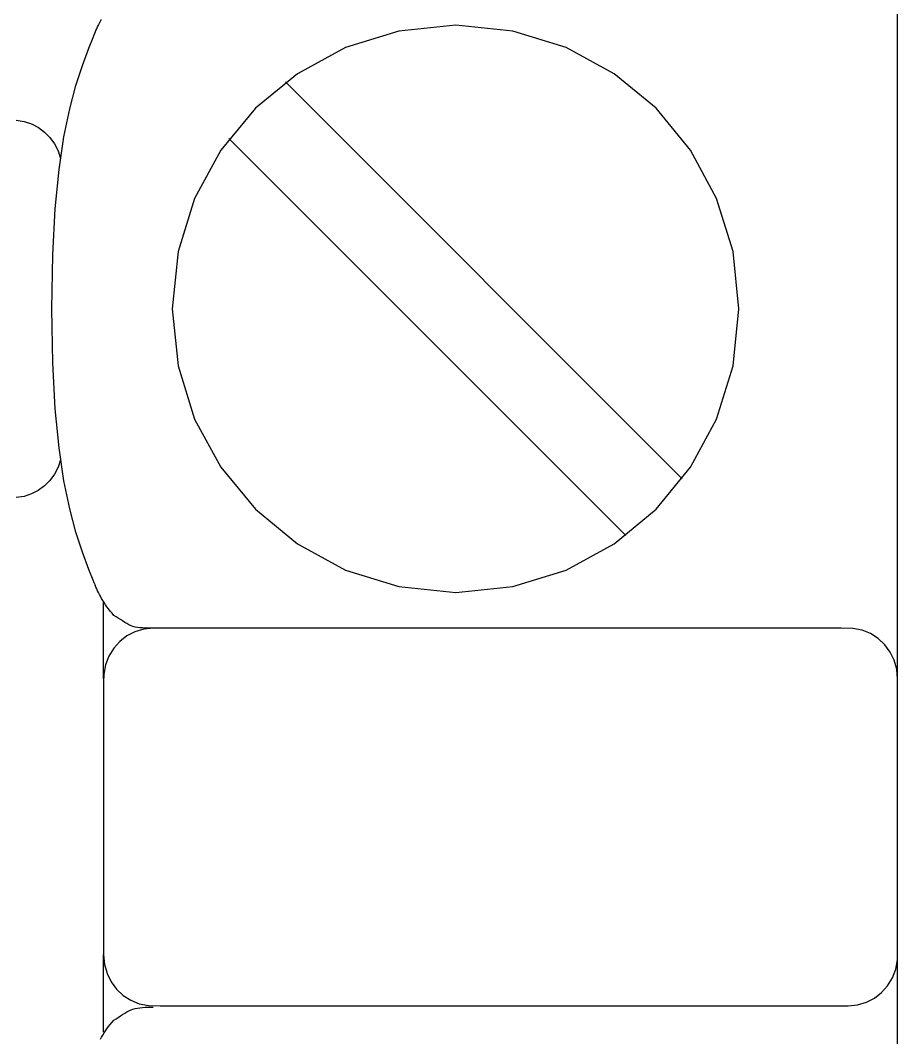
# Model space of a CAD drawing. Extents: x 1 to 47.7, y 0.2 to 35.
# Drawn here: x 35.404 to 35.922, y 14.605 to 15.205 of the extents above; entities that cross this region are included whole.
import ezdxf

# ---------------------------------------------------------------- set-up
doc = ezdxf.new("R2010")
doc.units = 0
doc.header["$MEASUREMENT"] = 0
for name, color, linetype in [('5_1___24__TARGET_LEDS___12', 7, 'CONTINUOUS'), ('6_2___8__INDEPENDENT_INPUT', 7, 'CONTINUOUS'), ('6_3___8__OPTOISO_INDEPENDE', 7, 'CONTINUOUS'), ('6_4___24__OPTOISO_INDEPEND', 7, 'CONTINUOUS'), ('6_5___8__INDEPENDENT_INPUT', 7, 'CONTINUOUS'), ('6_6___8__INDEPENDENT_INPUT', 7, 'CONTINUOUS'), ('6_7___8__OPTOISO_INDEPENDE', 7, 'CONTINUOUS'), ('6_8___8__OPTOISO_INDEPENDE', 7, 'CONTINUOUS')]:
    doc.layers.add(name, color=color, linetype=linetype)

msp = doc.modelspace()

# ---------------------------------------------------------------- linework, layer by layer
at = {"layer": '5_1___24__TARGET_LEDS___12'}
for points in [[(35.92224, 14.5127), (35.92224, 14.60513), (35.92224, 14.70424), (35.92224, 14.80958), (35.92224, 14.92072), (35.92224, 15.0372), (35.92224, 15.15858), (35.92224, 15.28441), (35.92224, 15.41426), (35.92224, 15.54766), (35.92224, 15.68419), (35.92224, 15.82338)], [(35.48273, 14.84656), (35.48123, 14.84657), (35.47967, 14.84659), (35.47806, 14.84664), (35.47646, 14.84672), (35.4749, 14.84684), (35.47342, 14.84701), (35.47205, 14.84724), (35.47082, 14.84753), (35.46968, 14.84795), (35.46844, 14.84855), (35.46718, 14.84923), (35.46591, 14.84999), (35.46465, 14.8508), (35.46337, 14.85164), (35.46211, 14.85248), (35.46085, 14.85331), (35.4596, 14.8541), (35.45844, 14.85533), (35.45738, 14.85664), (35.45638, 14.85792), (35.45546, 14.85918), (35.45459, 14.86042), (35.45378, 14.86165), (35.45303, 14.86288), (35.45232, 14.86411), (35.45165, 14.86535), (35.45104, 14.86652), (35.45047, 14.86761), (35.44995, 14.86867), (35.44944, 14.86973), (35.44893, 14.87084), (35.4484, 14.87204), (35.44784, 14.87337), (35.44722, 14.87486), (35.44474, 14.88118), (35.44093, 14.89146), (35.43711, 14.90325), (35.43344, 14.91707), (35.43009, 14.93345), (35.4272, 14.95291), (35.42494, 14.97598), (35.42347, 15.00318), (35.42295, 15.03504), (35.42347, 15.0669), (35.42494, 15.0941), (35.4272, 15.11716), (35.43009, 15.13662), (35.43344, 15.153), (35.43711, 15.16682), (35.44093, 15.1786), (35.44474, 15.18888), (35.44722, 15.1952), (35.44784, 15.1967), (35.4484, 15.19803), (35.44893, 15.19922), (35.44944, 15.20033), (35.44995, 15.2014), (35.45047, 15.20245), (35.45104, 15.20355), (35.45165, 15.20471), (35.45232, 15.20595)], [(35.7951, 14.93468), (35.56083, 15.16895)], [(35.4019, 15.14633), (35.40657, 15.14561), (35.41095, 15.14416), (35.41499, 15.14204), (35.41863, 15.13933), (35.42182, 15.13609), (35.4245, 15.13237), (35.4266, 15.12824), (35.42807, 15.12376)], [(35.76168, 14.90126), (35.52741, 15.13553)], [(35.42807, 14.94598), (35.42657, 14.94154), (35.42445, 14.93745), (35.42176, 14.93377), (35.41857, 14.93056), (35.41493, 14.92787), (35.4109, 14.92579), (35.40653, 14.92435), (35.40189, 14.92363)], [(35.45349, 14.81657), (35.45349, 14.86212)], [(35.45349, 14.60817), (35.45349, 14.65372)], [(35.45165, 14.60395), (35.45232, 14.60519), (35.45303, 14.60642), (35.45378, 14.60765), (35.45459, 14.60888), (35.45546, 14.61012), (35.45638, 14.61138), (35.45738, 14.61266), (35.45844, 14.61398), (35.4596, 14.6152), (35.46085, 14.61599), (35.46211, 14.61682), (35.46337, 14.61767), (35.46465, 14.6185), (35.46591, 14.61931), (35.46718, 14.62007), (35.46844, 14.62075), (35.46968, 14.62135), (35.47082, 14.62177), (35.47205, 14.62208), (35.47342, 14.62234), (35.4749, 14.62254), (35.47646, 14.6227), (35.47806, 14.62282), (35.47967, 14.6229), (35.48123, 14.62294), (35.48273, 14.62296)]]:
    msp.add_lwpolyline(points, dxfattribs=at)
for points in [[(35.66144, 14.86768), (35.69513, 14.87108), (35.72649, 14.88083), (35.75487, 14.89627), (35.7796, 14.91671), (35.79999, 14.94148), (35.81539, 14.96992), (35.82512, 15.00136), (35.82852, 15.03511), (35.82512, 15.06881), (35.81539, 15.1002), (35.79999, 15.12861), (35.7796, 15.15337), (35.75487, 15.17379), (35.72649, 15.18922), (35.69513, 15.19897), (35.66144, 15.20237), (35.62774, 15.19897), (35.59632, 15.18922), (35.56788, 15.17379), (35.54309, 15.15337), (35.52263, 15.12861), (35.50717, 15.1002), (35.4974, 15.06881), (35.49399, 15.03511), (35.4974, 15.00136), (35.50717, 14.96992), (35.52263, 14.94148), (35.54309, 14.91671), (35.56788, 14.89627), (35.59632, 14.88083), (35.62774, 14.87108)], [(35.48273, 14.84656), (35.47717, 14.84602), (35.47196, 14.84447), (35.46721, 14.842), (35.463, 14.83871), (35.45944, 14.83472), (35.45663, 14.83011), (35.45466, 14.82499), (35.45362, 14.81946), (35.45349, 14.81495), (35.45349, 14.80315), (35.45349, 14.7826), (35.45349, 14.75648), (35.45349, 14.72797), (35.45349, 14.70026), (35.45349, 14.67652), (35.45349, 14.65995), (35.45349, 14.65372), (35.45402, 14.64802), (35.45553, 14.64268), (35.45794, 14.6378), (35.46114, 14.63349), (35.46503, 14.62983), (35.46952, 14.62694), (35.47452, 14.62491), (35.47991, 14.62385), (35.48683, 14.62371), (35.51655, 14.62371), (35.56833, 14.62371), (35.63413, 14.62371), (35.70594, 14.62371), (35.77576, 14.62371), (35.83555, 14.62371), (35.8773, 14.62371), (35.893, 14.62371), (35.89856, 14.62426), (35.90377, 14.62581), (35.90852, 14.62828), (35.91273, 14.63157), (35.91629, 14.63557), (35.9191, 14.64018), (35.92107, 14.6453), (35.92211, 14.65083), (35.92224, 14.65534), (35.92224, 14.66714), (35.92224, 14.68769), (35.92224, 14.71381), (35.92224, 14.74232), (35.92224, 14.77003), (35.92224, 14.79377), (35.92224, 14.81034), (35.92224, 14.81657), (35.92171, 14.82227), (35.9202, 14.82761), (35.91779, 14.83248), (35.91459, 14.8368), (35.9107, 14.84045), (35.90621, 14.84334), (35.90121, 14.84536), (35.89582, 14.84642), (35.88891, 14.84656), (35.85918, 14.84656), (35.8074, 14.84656), (35.7416, 14.84656), (35.66979, 14.84656), (35.59998, 14.84656), (35.54019, 14.84656), (35.49843, 14.84656)]]:
    msp.add_lwpolyline(points, close=True, dxfattribs=at)
at = {"layer": '6_2___8__INDEPENDENT_INPUT'}
for points in [[(35.92224, 14.5127), (35.92224, 14.60513), (35.92224, 14.70424), (35.92224, 14.80958), (35.92224, 14.92072), (35.92224, 15.0372), (35.92224, 15.15858), (35.92224, 15.28441), (35.92224, 15.41426), (35.92224, 15.54766), (35.92224, 15.68419), (35.92224, 15.82338)], [(35.48273, 14.84656), (35.48123, 14.84657), (35.47967, 14.84659), (35.47806, 14.84664), (35.47646, 14.84672), (35.4749, 14.84684), (35.47342, 14.84701), (35.47205, 14.84724), (35.47082, 14.84753), (35.46968, 14.84795), (35.46844, 14.84855), (35.46718, 14.84923), (35.46591, 14.84999), (35.46465, 14.8508), (35.46337, 14.85164), (35.46211, 14.85248), (35.46085, 14.85331), (35.4596, 14.8541), (35.45844, 14.85533), (35.45738, 14.85664), (35.45638, 14.85792), (35.45546, 14.85918), (35.45459, 14.86042), (35.45378, 14.86165), (35.45303, 14.86288), (35.45232, 14.86411), (35.45165, 14.86535), (35.45104, 14.86652), (35.45047, 14.86761), (35.44995, 14.86867), (35.44944, 14.86973), (35.44893, 14.87084), (35.4484, 14.87204), (35.44784, 14.87337), (35.44722, 14.87486), (35.44474, 14.88118), (35.44093, 14.89146), (35.43711, 14.90325), (35.43344, 14.91707), (35.43009, 14.93345), (35.4272, 14.95291), (35.42494, 14.97598), (35.42347, 15.00318), (35.42295, 15.03504), (35.42347, 15.0669), (35.42494, 15.0941), (35.4272, 15.11716), (35.43009, 15.13662), (35.43344, 15.153), (35.43711, 15.16682), (35.44093, 15.1786), (35.44474, 15.18888), (35.44722, 15.1952), (35.44784, 15.1967), (35.4484, 15.19803), (35.44893, 15.19922), (35.44944, 15.20033), (35.44995, 15.2014), (35.45047, 15.20245), (35.45104, 15.20355), (35.45165, 15.20471), (35.45232, 15.20595)], [(35.7951, 14.93468), (35.56083, 15.16895)], [(35.4019, 15.14633), (35.40657, 15.14561), (35.41095, 15.14416), (35.41499, 15.14204), (35.41863, 15.13933), (35.42182, 15.13609), (35.4245, 15.13237), (35.4266, 15.12824), (35.42807, 15.12376)], [(35.76168, 14.90126), (35.52741, 15.13553)], [(35.42807, 14.94598), (35.42657, 14.94154), (35.42445, 14.93745), (35.42176, 14.93377), (35.41857, 14.93056), (35.41493, 14.92787), (35.4109, 14.92579), (35.40653, 14.92435), (35.40189, 14.92363)], [(35.45349, 14.81657), (35.45349, 14.86212)], [(35.45349, 14.60817), (35.45349, 14.65372)], [(35.45165, 14.60395), (35.45232, 14.60519), (35.45303, 14.60642), (35.45378, 14.60765), (35.45459, 14.60888), (35.45546, 14.61012), (35.45638, 14.61138), (35.45738, 14.61266), (35.45844, 14.61398), (35.4596, 14.6152), (35.46085, 14.61599), (35.46211, 14.61682), (35.46337, 14.61767), (35.46465, 14.6185), (35.46591, 14.61931), (35.46718, 14.62007), (35.46844, 14.62075), (35.46968, 14.62135), (35.47082, 14.62177), (35.47205, 14.62208), (35.47342, 14.62234), (35.4749, 14.62254), (35.47646, 14.6227), (35.47806, 14.62282), (35.47967, 14.6229), (35.48123, 14.62294), (35.48273, 14.62296)]]:
    msp.add_lwpolyline(points, dxfattribs=at)
for points in [[(35.66144, 14.86768), (35.69513, 14.87108), (35.72649, 14.88083), (35.75487, 14.89627), (35.7796, 14.91671), (35.79999, 14.94148), (35.81539, 14.96992), (35.82512, 15.00136), (35.82852, 15.03511), (35.82512, 15.06881), (35.81539, 15.1002), (35.79999, 15.12861), (35.7796, 15.15337), (35.75487, 15.17379), (35.72649, 15.18922), (35.69513, 15.19897), (35.66144, 15.20237), (35.62774, 15.19897), (35.59632, 15.18922), (35.56788, 15.17379), (35.54309, 15.15337), (35.52263, 15.12861), (35.50717, 15.1002), (35.4974, 15.06881), (35.49399, 15.03511), (35.4974, 15.00136), (35.50717, 14.96992), (35.52263, 14.94148), (35.54309, 14.91671), (35.56788, 14.89627), (35.59632, 14.88083), (35.62774, 14.87108)], [(35.48273, 14.84656), (35.47717, 14.84602), (35.47196, 14.84447), (35.46721, 14.842), (35.463, 14.83871), (35.45944, 14.83472), (35.45663, 14.83011), (35.45466, 14.82499), (35.45362, 14.81946), (35.45349, 14.81495), (35.45349, 14.80315), (35.45349, 14.7826), (35.45349, 14.75648), (35.45349, 14.72797), (35.45349, 14.70026), (35.45349, 14.67652), (35.45349, 14.65995), (35.45349, 14.65372), (35.45402, 14.64802), (35.45553, 14.64268), (35.45794, 14.6378), (35.46114, 14.63349), (35.46503, 14.62983), (35.46952, 14.62694), (35.47452, 14.62491), (35.47991, 14.62385), (35.48683, 14.62371), (35.51655, 14.62371), (35.56833, 14.62371), (35.63413, 14.62371), (35.70594, 14.62371), (35.77576, 14.62371), (35.83555, 14.62371), (35.8773, 14.62371), (35.893, 14.62371), (35.89856, 14.62426), (35.90377, 14.62581), (35.90852, 14.62828), (35.91273, 14.63157), (35.91629, 14.63557), (35.9191, 14.64018), (35.92107, 14.6453), (35.92211, 14.65083), (35.92224, 14.65534), (35.92224, 14.66714), (35.92224, 14.68769), (35.92224, 14.71381), (35.92224, 14.74232), (35.92224, 14.77003), (35.92224, 14.79377), (35.92224, 14.81034), (35.92224, 14.81657), (35.92171, 14.82227), (35.9202, 14.82761), (35.91779, 14.83248), (35.91459, 14.8368), (35.9107, 14.84045), (35.90621, 14.84334), (35.90121, 14.84536), (35.89582, 14.84642), (35.88891, 14.84656), (35.85918, 14.84656), (35.8074, 14.84656), (35.7416, 14.84656), (35.66979, 14.84656), (35.59998, 14.84656), (35.54019, 14.84656), (35.49843, 14.84656)]]:
    msp.add_lwpolyline(points, close=True, dxfattribs=at)
at = {"layer": '6_3___8__OPTOISO_INDEPENDE'}
for points in [[(35.92224, 14.5127), (35.92224, 14.60513), (35.92224, 14.70424), (35.92224, 14.80958), (35.92224, 14.92072), (35.92224, 15.0372), (35.92224, 15.15858), (35.92224, 15.28441), (35.92224, 15.41426), (35.92224, 15.54766), (35.92224, 15.68419), (35.92224, 15.82338)], [(35.48273, 14.84656), (35.48123, 14.84657), (35.47967, 14.84659), (35.47806, 14.84664), (35.47646, 14.84672), (35.4749, 14.84684), (35.47342, 14.84701), (35.47205, 14.84724), (35.47082, 14.84753), (35.46968, 14.84795), (35.46844, 14.84855), (35.46718, 14.84923), (35.46591, 14.84999), (35.46465, 14.8508), (35.46337, 14.85164), (35.46211, 14.85248), (35.46085, 14.85331), (35.4596, 14.8541), (35.45844, 14.85533), (35.45738, 14.85664), (35.45638, 14.85792), (35.45546, 14.85918), (35.45459, 14.86042), (35.45378, 14.86165), (35.45303, 14.86288), (35.45232, 14.86411), (35.45165, 14.86535), (35.45104, 14.86652), (35.45047, 14.86761), (35.44995, 14.86867), (35.44944, 14.86973), (35.44893, 14.87084), (35.4484, 14.87204), (35.44784, 14.87337), (35.44722, 14.87486), (35.44474, 14.88118), (35.44093, 14.89146), (35.43711, 14.90325), (35.43344, 14.91707), (35.43009, 14.93345), (35.4272, 14.95291), (35.42494, 14.97598), (35.42347, 15.00318), (35.42295, 15.03504), (35.42347, 15.0669), (35.42494, 15.0941), (35.4272, 15.11716), (35.43009, 15.13662), (35.43344, 15.153), (35.43711, 15.16682), (35.44093, 15.1786), (35.44474, 15.18888), (35.44722, 15.1952), (35.44784, 15.1967), (35.4484, 15.19803), (35.44893, 15.19922), (35.44944, 15.20033), (35.44995, 15.2014), (35.45047, 15.20245), (35.45104, 15.20355), (35.45165, 15.20471), (35.45232, 15.20595)], [(35.7951, 14.93468), (35.56083, 15.16895)], [(35.4019, 15.14633), (35.40657, 15.14561), (35.41095, 15.14416), (35.41499, 15.14204), (35.41863, 15.13933), (35.42182, 15.13609), (35.4245, 15.13237), (35.4266, 15.12824), (35.42807, 15.12376)], [(35.76168, 14.90126), (35.52741, 15.13553)], [(35.42807, 14.94598), (35.42657, 14.94154), (35.42445, 14.93745), (35.42176, 14.93377), (35.41857, 14.93056), (35.41493, 14.92787), (35.4109, 14.92579), (35.40653, 14.92435), (35.40189, 14.92363)], [(35.45349, 14.81657), (35.45349, 14.86212)], [(35.45349, 14.60817), (35.45349, 14.65372)], [(35.45165, 14.60395), (35.45232, 14.60519), (35.45303, 14.60642), (35.45378, 14.60765), (35.45459, 14.60888), (35.45546, 14.61012), (35.45638, 14.61138), (35.45738, 14.61266), (35.45844, 14.61398), (35.4596, 14.6152), (35.46085, 14.61599), (35.46211, 14.61682), (35.46337, 14.61767), (35.46465, 14.6185), (35.46591, 14.61931), (35.46718, 14.62007), (35.46844, 14.62075), (35.46968, 14.62135), (35.47082, 14.62177), (35.47205, 14.62208), (35.47342, 14.62234), (35.4749, 14.62254), (35.47646, 14.6227), (35.47806, 14.62282), (35.47967, 14.6229), (35.48123, 14.62294), (35.48273, 14.62296)]]:
    msp.add_lwpolyline(points, dxfattribs=at)
for points in [[(35.66144, 14.86768), (35.69513, 14.87108), (35.72649, 14.88083), (35.75487, 14.89627), (35.7796, 14.91671), (35.79999, 14.94148), (35.81539, 14.96992), (35.82512, 15.00136), (35.82852, 15.03511), (35.82512, 15.06881), (35.81539, 15.1002), (35.79999, 15.12861), (35.7796, 15.15337), (35.75487, 15.17379), (35.72649, 15.18922), (35.69513, 15.19897), (35.66144, 15.20237), (35.62774, 15.19897), (35.59632, 15.18922), (35.56788, 15.17379), (35.54309, 15.15337), (35.52263, 15.12861), (35.50717, 15.1002), (35.4974, 15.06881), (35.49399, 15.03511), (35.4974, 15.00136), (35.50717, 14.96992), (35.52263, 14.94148), (35.54309, 14.91671), (35.56788, 14.89627), (35.59632, 14.88083), (35.62774, 14.87108)], [(35.48273, 14.84656), (35.47717, 14.84602), (35.47196, 14.84447), (35.46721, 14.842), (35.463, 14.83871), (35.45944, 14.83472), (35.45663, 14.83011), (35.45466, 14.82499), (35.45362, 14.81946), (35.45349, 14.81495), (35.45349, 14.80315), (35.45349, 14.7826), (35.45349, 14.75648), (35.45349, 14.72797), (35.45349, 14.70026), (35.45349, 14.67652), (35.45349, 14.65995), (35.45349, 14.65372), (35.45402, 14.64802), (35.45553, 14.64268), (35.45794, 14.6378), (35.46114, 14.63349), (35.46503, 14.62983), (35.46952, 14.62694), (35.47452, 14.62491), (35.47991, 14.62385), (35.48683, 14.62371), (35.51655, 14.62371), (35.56833, 14.62371), (35.63413, 14.62371), (35.70594, 14.62371), (35.77576, 14.62371), (35.83555, 14.62371), (35.8773, 14.62371), (35.893, 14.62371), (35.89856, 14.62426), (35.90377, 14.62581), (35.90852, 14.62828), (35.91273, 14.63157), (35.91629, 14.63557), (35.9191, 14.64018), (35.92107, 14.6453), (35.92211, 14.65083), (35.92224, 14.65534), (35.92224, 14.66714), (35.92224, 14.68769), (35.92224, 14.71381), (35.92224, 14.74232), (35.92224, 14.77003), (35.92224, 14.79377), (35.92224, 14.81034), (35.92224, 14.81657), (35.92171, 14.82227), (35.9202, 14.82761), (35.91779, 14.83248), (35.91459, 14.8368), (35.9107, 14.84045), (35.90621, 14.84334), (35.90121, 14.84536), (35.89582, 14.84642), (35.88891, 14.84656), (35.85918, 14.84656), (35.8074, 14.84656), (35.7416, 14.84656), (35.66979, 14.84656), (35.59998, 14.84656), (35.54019, 14.84656), (35.49843, 14.84656)]]:
    msp.add_lwpolyline(points, close=True, dxfattribs=at)
at = {"layer": '6_4___24__OPTOISO_INDEPEND'}
for points in [[(35.92224, 14.5127), (35.92224, 14.60513), (35.92224, 14.70424), (35.92224, 14.80958), (35.92224, 14.92072), (35.92224, 15.0372), (35.92224, 15.15858), (35.92224, 15.28441), (35.92224, 15.41426), (35.92224, 15.54766), (35.92224, 15.68419), (35.92224, 15.82338)], [(35.48273, 14.84656), (35.48123, 14.84657), (35.47967, 14.84659), (35.47806, 14.84664), (35.47646, 14.84672), (35.4749, 14.84684), (35.47342, 14.84701), (35.47205, 14.84724), (35.47082, 14.84753), (35.46968, 14.84795), (35.46844, 14.84855), (35.46718, 14.84923), (35.46591, 14.84999), (35.46465, 14.8508), (35.46337, 14.85164), (35.46211, 14.85248), (35.46085, 14.85331), (35.4596, 14.8541), (35.45844, 14.85533), (35.45738, 14.85664), (35.45638, 14.85792), (35.45546, 14.85918), (35.45459, 14.86042), (35.45378, 14.86165), (35.45303, 14.86288), (35.45232, 14.86411), (35.45165, 14.86535), (35.45104, 14.86652), (35.45047, 14.86761), (35.44995, 14.86867), (35.44944, 14.86973), (35.44893, 14.87084), (35.4484, 14.87204), (35.44784, 14.87337), (35.44722, 14.87486), (35.44474, 14.88118), (35.44093, 14.89146), (35.43711, 14.90325), (35.43344, 14.91707), (35.43009, 14.93345), (35.4272, 14.95291), (35.42494, 14.97598), (35.42347, 15.00318), (35.42295, 15.03504), (35.42347, 15.0669), (35.42494, 15.0941), (35.4272, 15.11716), (35.43009, 15.13662), (35.43344, 15.153), (35.43711, 15.16682), (35.44093, 15.1786), (35.44474, 15.18888), (35.44722, 15.1952), (35.44784, 15.1967), (35.4484, 15.19803), (35.44893, 15.19922), (35.44944, 15.20033), (35.44995, 15.2014), (35.45047, 15.20245), (35.45104, 15.20355), (35.45165, 15.20471), (35.45232, 15.20595)], [(35.7951, 14.93468), (35.56083, 15.16895)], [(35.4019, 15.14633), (35.40657, 15.14561), (35.41095, 15.14416), (35.41499, 15.14204), (35.41863, 15.13933), (35.42182, 15.13609), (35.4245, 15.13237), (35.4266, 15.12824), (35.42807, 15.12376)], [(35.76168, 14.90126), (35.52741, 15.13553)], [(35.42807, 14.94598), (35.42657, 14.94154), (35.42445, 14.93745), (35.42176, 14.93377), (35.41857, 14.93056), (35.41493, 14.92787), (35.4109, 14.92579), (35.40653, 14.92435), (35.40189, 14.92363)], [(35.45349, 14.81657), (35.45349, 14.86212)], [(35.45349, 14.60817), (35.45349, 14.65372)], [(35.45165, 14.60395), (35.45232, 14.60519), (35.45303, 14.60642), (35.45378, 14.60765), (35.45459, 14.60888), (35.45546, 14.61012), (35.45638, 14.61138), (35.45738, 14.61266), (35.45844, 14.61398), (35.4596, 14.6152), (35.46085, 14.61599), (35.46211, 14.61682), (35.46337, 14.61767), (35.46465, 14.6185), (35.46591, 14.61931), (35.46718, 14.62007), (35.46844, 14.62075), (35.46968, 14.62135), (35.47082, 14.62177), (35.47205, 14.62208), (35.47342, 14.62234), (35.4749, 14.62254), (35.47646, 14.6227), (35.47806, 14.62282), (35.47967, 14.6229), (35.48123, 14.62294), (35.48273, 14.62296)]]:
    msp.add_lwpolyline(points, dxfattribs=at)
for points in [[(35.66144, 14.86768), (35.69513, 14.87108), (35.72649, 14.88083), (35.75487, 14.89627), (35.7796, 14.91671), (35.79999, 14.94148), (35.81539, 14.96992), (35.82512, 15.00136), (35.82852, 15.03511), (35.82512, 15.06881), (35.81539, 15.1002), (35.79999, 15.12861), (35.7796, 15.15337), (35.75487, 15.17379), (35.72649, 15.18922), (35.69513, 15.19897), (35.66144, 15.20237), (35.62774, 15.19897), (35.59632, 15.18922), (35.56788, 15.17379), (35.54309, 15.15337), (35.52263, 15.12861), (35.50717, 15.1002), (35.4974, 15.06881), (35.49399, 15.03511), (35.4974, 15.00136), (35.50717, 14.96992), (35.52263, 14.94148), (35.54309, 14.91671), (35.56788, 14.89627), (35.59632, 14.88083), (35.62774, 14.87108)], [(35.48273, 14.84656), (35.47717, 14.84602), (35.47196, 14.84447), (35.46721, 14.842), (35.463, 14.83871), (35.45944, 14.83472), (35.45663, 14.83011), (35.45466, 14.82499), (35.45362, 14.81946), (35.45349, 14.81495), (35.45349, 14.80315), (35.45349, 14.7826), (35.45349, 14.75648), (35.45349, 14.72797), (35.45349, 14.70026), (35.45349, 14.67652), (35.45349, 14.65995), (35.45349, 14.65372), (35.45402, 14.64802), (35.45553, 14.64268), (35.45794, 14.6378), (35.46114, 14.63349), (35.46503, 14.62983), (35.46952, 14.62694), (35.47452, 14.62491), (35.47991, 14.62385), (35.48683, 14.62371), (35.51655, 14.62371), (35.56833, 14.62371), (35.63413, 14.62371), (35.70594, 14.62371), (35.77576, 14.62371), (35.83555, 14.62371), (35.8773, 14.62371), (35.893, 14.62371), (35.89856, 14.62426), (35.90377, 14.62581), (35.90852, 14.62828), (35.91273, 14.63157), (35.91629, 14.63557), (35.9191, 14.64018), (35.92107, 14.6453), (35.92211, 14.65083), (35.92224, 14.65534), (35.92224, 14.66714), (35.92224, 14.68769), (35.92224, 14.71381), (35.92224, 14.74232), (35.92224, 14.77003), (35.92224, 14.79377), (35.92224, 14.81034), (35.92224, 14.81657), (35.92171, 14.82227), (35.9202, 14.82761), (35.91779, 14.83248), (35.91459, 14.8368), (35.9107, 14.84045), (35.90621, 14.84334), (35.90121, 14.84536), (35.89582, 14.84642), (35.88891, 14.84656), (35.85918, 14.84656), (35.8074, 14.84656), (35.7416, 14.84656), (35.66979, 14.84656), (35.59998, 14.84656), (35.54019, 14.84656), (35.49843, 14.84656)]]:
    msp.add_lwpolyline(points, close=True, dxfattribs=at)
at = {"layer": '6_5___8__INDEPENDENT_INPUT'}
for points in [[(35.92224, 14.5127), (35.92224, 14.60513), (35.92224, 14.70424), (35.92224, 14.80958), (35.92224, 14.92072), (35.92224, 15.0372), (35.92224, 15.15858), (35.92224, 15.28441), (35.92224, 15.41426), (35.92224, 15.54766), (35.92224, 15.68419), (35.92224, 15.82338)], [(35.48273, 14.84656), (35.48123, 14.84657), (35.47967, 14.84659), (35.47806, 14.84664), (35.47646, 14.84672), (35.4749, 14.84684), (35.47342, 14.84701), (35.47205, 14.84724), (35.47082, 14.84753), (35.46968, 14.84795), (35.46844, 14.84855), (35.46718, 14.84923), (35.46591, 14.84999), (35.46465, 14.8508), (35.46337, 14.85164), (35.46211, 14.85248), (35.46085, 14.85331), (35.4596, 14.8541), (35.45844, 14.85533), (35.45738, 14.85664), (35.45638, 14.85792), (35.45546, 14.85918), (35.45459, 14.86042), (35.45378, 14.86165), (35.45303, 14.86288), (35.45232, 14.86411), (35.45165, 14.86535), (35.45104, 14.86652), (35.45047, 14.86761), (35.44995, 14.86867), (35.44944, 14.86973), (35.44893, 14.87084), (35.4484, 14.87204), (35.44784, 14.87337), (35.44722, 14.87486), (35.44474, 14.88118), (35.44093, 14.89146), (35.43711, 14.90325), (35.43344, 14.91707), (35.43009, 14.93345), (35.4272, 14.95291), (35.42494, 14.97598), (35.42347, 15.00318), (35.42295, 15.03504), (35.42347, 15.0669), (35.42494, 15.0941), (35.4272, 15.11716), (35.43009, 15.13662), (35.43344, 15.153), (35.43711, 15.16682), (35.44093, 15.1786), (35.44474, 15.18888), (35.44722, 15.1952), (35.44784, 15.1967), (35.4484, 15.19803), (35.44893, 15.19922), (35.44944, 15.20033), (35.44995, 15.2014), (35.45047, 15.20245), (35.45104, 15.20355), (35.45165, 15.20471), (35.45232, 15.20595)], [(35.7951, 14.93468), (35.56083, 15.16895)], [(35.4019, 15.14633), (35.40657, 15.14561), (35.41095, 15.14416), (35.41499, 15.14204), (35.41863, 15.13933), (35.42182, 15.13609), (35.4245, 15.13237), (35.4266, 15.12824), (35.42807, 15.12376)], [(35.76168, 14.90126), (35.52741, 15.13553)], [(35.42807, 14.94598), (35.42657, 14.94154), (35.42445, 14.93745), (35.42176, 14.93377), (35.41857, 14.93056), (35.41493, 14.92787), (35.4109, 14.92579), (35.40653, 14.92435), (35.40189, 14.92363)], [(35.45349, 14.81657), (35.45349, 14.86212)], [(35.45349, 14.60817), (35.45349, 14.65372)], [(35.45165, 14.60395), (35.45232, 14.60519), (35.45303, 14.60642), (35.45378, 14.60765), (35.45459, 14.60888), (35.45546, 14.61012), (35.45638, 14.61138), (35.45738, 14.61266), (35.45844, 14.61398), (35.4596, 14.6152), (35.46085, 14.61599), (35.46211, 14.61682), (35.46337, 14.61767), (35.46465, 14.6185), (35.46591, 14.61931), (35.46718, 14.62007), (35.46844, 14.62075), (35.46968, 14.62135), (35.47082, 14.62177), (35.47205, 14.62208), (35.47342, 14.62234), (35.4749, 14.62254), (35.47646, 14.6227), (35.47806, 14.62282), (35.47967, 14.6229), (35.48123, 14.62294), (35.48273, 14.62296)]]:
    msp.add_lwpolyline(points, dxfattribs=at)
for points in [[(35.66144, 14.86768), (35.69513, 14.87108), (35.72649, 14.88083), (35.75487, 14.89627), (35.7796, 14.91671), (35.79999, 14.94148), (35.81539, 14.96992), (35.82512, 15.00136), (35.82852, 15.03511), (35.82512, 15.06881), (35.81539, 15.1002), (35.79999, 15.12861), (35.7796, 15.15337), (35.75487, 15.17379), (35.72649, 15.18922), (35.69513, 15.19897), (35.66144, 15.20237), (35.62774, 15.19897), (35.59632, 15.18922), (35.56788, 15.17379), (35.54309, 15.15337), (35.52263, 15.12861), (35.50717, 15.1002), (35.4974, 15.06881), (35.49399, 15.03511), (35.4974, 15.00136), (35.50717, 14.96992), (35.52263, 14.94148), (35.54309, 14.91671), (35.56788, 14.89627), (35.59632, 14.88083), (35.62774, 14.87108)], [(35.48273, 14.84656), (35.47717, 14.84602), (35.47196, 14.84447), (35.46721, 14.842), (35.463, 14.83871), (35.45944, 14.83472), (35.45663, 14.83011), (35.45466, 14.82499), (35.45362, 14.81946), (35.45349, 14.81495), (35.45349, 14.80315), (35.45349, 14.7826), (35.45349, 14.75648), (35.45349, 14.72797), (35.45349, 14.70026), (35.45349, 14.67652), (35.45349, 14.65995), (35.45349, 14.65372), (35.45402, 14.64802), (35.45553, 14.64268), (35.45794, 14.6378), (35.46114, 14.63349), (35.46503, 14.62983), (35.46952, 14.62694), (35.47452, 14.62491), (35.47991, 14.62385), (35.48683, 14.62371), (35.51655, 14.62371), (35.56833, 14.62371), (35.63413, 14.62371), (35.70594, 14.62371), (35.77576, 14.62371), (35.83555, 14.62371), (35.8773, 14.62371), (35.893, 14.62371), (35.89856, 14.62426), (35.90377, 14.62581), (35.90852, 14.62828), (35.91273, 14.63157), (35.91629, 14.63557), (35.9191, 14.64018), (35.92107, 14.6453), (35.92211, 14.65083), (35.92224, 14.65534), (35.92224, 14.66714), (35.92224, 14.68769), (35.92224, 14.71381), (35.92224, 14.74232), (35.92224, 14.77003), (35.92224, 14.79377), (35.92224, 14.81034), (35.92224, 14.81657), (35.92171, 14.82227), (35.9202, 14.82761), (35.91779, 14.83248), (35.91459, 14.8368), (35.9107, 14.84045), (35.90621, 14.84334), (35.90121, 14.84536), (35.89582, 14.84642), (35.88891, 14.84656), (35.85918, 14.84656), (35.8074, 14.84656), (35.7416, 14.84656), (35.66979, 14.84656), (35.59998, 14.84656), (35.54019, 14.84656), (35.49843, 14.84656)]]:
    msp.add_lwpolyline(points, close=True, dxfattribs=at)
at = {"layer": '6_6___8__INDEPENDENT_INPUT'}
for points in [[(35.92224, 14.5127), (35.92224, 14.60513), (35.92224, 14.70424), (35.92224, 14.80958), (35.92224, 14.92072), (35.92224, 15.0372), (35.92224, 15.15858), (35.92224, 15.28441), (35.92224, 15.41426), (35.92224, 15.54766), (35.92224, 15.68419), (35.92224, 15.82338)], [(35.48273, 14.84656), (35.48123, 14.84657), (35.47967, 14.84659), (35.47806, 14.84664), (35.47646, 14.84672), (35.4749, 14.84684), (35.47342, 14.84701), (35.47205, 14.84724), (35.47082, 14.84753), (35.46968, 14.84795), (35.46844, 14.84855), (35.46718, 14.84923), (35.46591, 14.84999), (35.46465, 14.8508), (35.46337, 14.85164), (35.46211, 14.85248), (35.46085, 14.85331), (35.4596, 14.8541), (35.45844, 14.85533), (35.45738, 14.85664), (35.45638, 14.85792), (35.45546, 14.85918), (35.45459, 14.86042), (35.45378, 14.86165), (35.45303, 14.86288), (35.45232, 14.86411), (35.45165, 14.86535), (35.45104, 14.86652), (35.45047, 14.86761), (35.44995, 14.86867), (35.44944, 14.86973), (35.44893, 14.87084), (35.4484, 14.87204), (35.44784, 14.87337), (35.44722, 14.87486), (35.44474, 14.88118), (35.44093, 14.89146), (35.43711, 14.90325), (35.43344, 14.91707), (35.43009, 14.93345), (35.4272, 14.95291), (35.42494, 14.97598), (35.42347, 15.00318), (35.42295, 15.03504), (35.42347, 15.0669), (35.42494, 15.0941), (35.4272, 15.11716), (35.43009, 15.13662), (35.43344, 15.153), (35.43711, 15.16682), (35.44093, 15.1786), (35.44474, 15.18888), (35.44722, 15.1952), (35.44784, 15.1967), (35.4484, 15.19803), (35.44893, 15.19922), (35.44944, 15.20033), (35.44995, 15.2014), (35.45047, 15.20245), (35.45104, 15.20355), (35.45165, 15.20471), (35.45232, 15.20595)], [(35.7951, 14.93468), (35.56083, 15.16895)], [(35.4019, 15.14633), (35.40657, 15.14561), (35.41095, 15.14416), (35.41499, 15.14204), (35.41863, 15.13933), (35.42182, 15.13609), (35.4245, 15.13237), (35.4266, 15.12824), (35.42807, 15.12376)], [(35.76168, 14.90126), (35.52741, 15.13553)], [(35.42807, 14.94598), (35.42657, 14.94154), (35.42445, 14.93745), (35.42176, 14.93377), (35.41857, 14.93056), (35.41493, 14.92787), (35.4109, 14.92579), (35.40653, 14.92435), (35.40189, 14.92363)], [(35.45349, 14.81657), (35.45349, 14.86212)], [(35.45349, 14.60817), (35.45349, 14.65372)], [(35.45165, 14.60395), (35.45232, 14.60519), (35.45303, 14.60642), (35.45378, 14.60765), (35.45459, 14.60888), (35.45546, 14.61012), (35.45638, 14.61138), (35.45738, 14.61266), (35.45844, 14.61398), (35.4596, 14.6152), (35.46085, 14.61599), (35.46211, 14.61682), (35.46337, 14.61767), (35.46465, 14.6185), (35.46591, 14.61931), (35.46718, 14.62007), (35.46844, 14.62075), (35.46968, 14.62135), (35.47082, 14.62177), (35.47205, 14.62208), (35.47342, 14.62234), (35.4749, 14.62254), (35.47646, 14.6227), (35.47806, 14.62282), (35.47967, 14.6229), (35.48123, 14.62294), (35.48273, 14.62296)]]:
    msp.add_lwpolyline(points, dxfattribs=at)
for points in [[(35.66144, 14.86768), (35.69513, 14.87108), (35.72649, 14.88083), (35.75487, 14.89627), (35.7796, 14.91671), (35.79999, 14.94148), (35.81539, 14.96992), (35.82512, 15.00136), (35.82852, 15.03511), (35.82512, 15.06881), (35.81539, 15.1002), (35.79999, 15.12861), (35.7796, 15.15337), (35.75487, 15.17379), (35.72649, 15.18922), (35.69513, 15.19897), (35.66144, 15.20237), (35.62774, 15.19897), (35.59632, 15.18922), (35.56788, 15.17379), (35.54309, 15.15337), (35.52263, 15.12861), (35.50717, 15.1002), (35.4974, 15.06881), (35.49399, 15.03511), (35.4974, 15.00136), (35.50717, 14.96992), (35.52263, 14.94148), (35.54309, 14.91671), (35.56788, 14.89627), (35.59632, 14.88083), (35.62774, 14.87108)], [(35.48273, 14.84656), (35.47717, 14.84602), (35.47196, 14.84447), (35.46721, 14.842), (35.463, 14.83871), (35.45944, 14.83472), (35.45663, 14.83011), (35.45466, 14.82499), (35.45362, 14.81946), (35.45349, 14.81495), (35.45349, 14.80315), (35.45349, 14.7826), (35.45349, 14.75648), (35.45349, 14.72797), (35.45349, 14.70026), (35.45349, 14.67652), (35.45349, 14.65995), (35.45349, 14.65372), (35.45402, 14.64802), (35.45553, 14.64268), (35.45794, 14.6378), (35.46114, 14.63349), (35.46503, 14.62983), (35.46952, 14.62694), (35.47452, 14.62491), (35.47991, 14.62385), (35.48683, 14.62371), (35.51655, 14.62371), (35.56833, 14.62371), (35.63413, 14.62371), (35.70594, 14.62371), (35.77576, 14.62371), (35.83555, 14.62371), (35.8773, 14.62371), (35.893, 14.62371), (35.89856, 14.62426), (35.90377, 14.62581), (35.90852, 14.62828), (35.91273, 14.63157), (35.91629, 14.63557), (35.9191, 14.64018), (35.92107, 14.6453), (35.92211, 14.65083), (35.92224, 14.65534), (35.92224, 14.66714), (35.92224, 14.68769), (35.92224, 14.71381), (35.92224, 14.74232), (35.92224, 14.77003), (35.92224, 14.79377), (35.92224, 14.81034), (35.92224, 14.81657), (35.92171, 14.82227), (35.9202, 14.82761), (35.91779, 14.83248), (35.91459, 14.8368), (35.9107, 14.84045), (35.90621, 14.84334), (35.90121, 14.84536), (35.89582, 14.84642), (35.88891, 14.84656), (35.85918, 14.84656), (35.8074, 14.84656), (35.7416, 14.84656), (35.66979, 14.84656), (35.59998, 14.84656), (35.54019, 14.84656), (35.49843, 14.84656)]]:
    msp.add_lwpolyline(points, close=True, dxfattribs=at)
at = {"layer": '6_7___8__OPTOISO_INDEPENDE'}
for points in [[(35.92224, 14.5127), (35.92224, 14.60513), (35.92224, 14.70424), (35.92224, 14.80958), (35.92224, 14.92072), (35.92224, 15.0372), (35.92224, 15.15858), (35.92224, 15.28441), (35.92224, 15.41426), (35.92224, 15.54766), (35.92224, 15.68419), (35.92224, 15.82338)], [(35.48273, 14.84656), (35.48123, 14.84657), (35.47967, 14.84659), (35.47806, 14.84664), (35.47646, 14.84672), (35.4749, 14.84684), (35.47342, 14.84701), (35.47205, 14.84724), (35.47082, 14.84753), (35.46968, 14.84795), (35.46844, 14.84855), (35.46718, 14.84923), (35.46591, 14.84999), (35.46465, 14.8508), (35.46337, 14.85164), (35.46211, 14.85248), (35.46085, 14.85331), (35.4596, 14.8541), (35.45844, 14.85533), (35.45738, 14.85664), (35.45638, 14.85792), (35.45546, 14.85918), (35.45459, 14.86042), (35.45378, 14.86165), (35.45303, 14.86288), (35.45232, 14.86411), (35.45165, 14.86535), (35.45104, 14.86652), (35.45047, 14.86761), (35.44995, 14.86867), (35.44944, 14.86973), (35.44893, 14.87084), (35.4484, 14.87204), (35.44784, 14.87337), (35.44722, 14.87486), (35.44474, 14.88118), (35.44093, 14.89146), (35.43711, 14.90325), (35.43344, 14.91707), (35.43009, 14.93345), (35.4272, 14.95291), (35.42494, 14.97598), (35.42347, 15.00318), (35.42295, 15.03504), (35.42347, 15.0669), (35.42494, 15.0941), (35.4272, 15.11716), (35.43009, 15.13662), (35.43344, 15.153), (35.43711, 15.16682), (35.44093, 15.1786), (35.44474, 15.18888), (35.44722, 15.1952), (35.44784, 15.1967), (35.4484, 15.19803), (35.44893, 15.19922), (35.44944, 15.20033), (35.44995, 15.2014), (35.45047, 15.20245), (35.45104, 15.20355), (35.45165, 15.20471), (35.45232, 15.20595)], [(35.7951, 14.93468), (35.56083, 15.16895)], [(35.4019, 15.14633), (35.40657, 15.14561), (35.41095, 15.14416), (35.41499, 15.14204), (35.41863, 15.13933), (35.42182, 15.13609), (35.4245, 15.13237), (35.4266, 15.12824), (35.42807, 15.12376)], [(35.76168, 14.90126), (35.52741, 15.13553)], [(35.42807, 14.94598), (35.42657, 14.94154), (35.42445, 14.93745), (35.42176, 14.93377), (35.41857, 14.93056), (35.41493, 14.92787), (35.4109, 14.92579), (35.40653, 14.92435), (35.40189, 14.92363)], [(35.45349, 14.81657), (35.45349, 14.86212)], [(35.45349, 14.60817), (35.45349, 14.65372)], [(35.45165, 14.60395), (35.45232, 14.60519), (35.45303, 14.60642), (35.45378, 14.60765), (35.45459, 14.60888), (35.45546, 14.61012), (35.45638, 14.61138), (35.45738, 14.61266), (35.45844, 14.61398), (35.4596, 14.6152), (35.46085, 14.61599), (35.46211, 14.61682), (35.46337, 14.61767), (35.46465, 14.6185), (35.46591, 14.61931), (35.46718, 14.62007), (35.46844, 14.62075), (35.46968, 14.62135), (35.47082, 14.62177), (35.47205, 14.62208), (35.47342, 14.62234), (35.4749, 14.62254), (35.47646, 14.6227), (35.47806, 14.62282), (35.47967, 14.6229), (35.48123, 14.62294), (35.48273, 14.62296)]]:
    msp.add_lwpolyline(points, dxfattribs=at)
for points in [[(35.66144, 14.86768), (35.69513, 14.87108), (35.72649, 14.88083), (35.75487, 14.89627), (35.7796, 14.91671), (35.79999, 14.94148), (35.81539, 14.96992), (35.82512, 15.00136), (35.82852, 15.03511), (35.82512, 15.06881), (35.81539, 15.1002), (35.79999, 15.12861), (35.7796, 15.15337), (35.75487, 15.17379), (35.72649, 15.18922), (35.69513, 15.19897), (35.66144, 15.20237), (35.62774, 15.19897), (35.59632, 15.18922), (35.56788, 15.17379), (35.54309, 15.15337), (35.52263, 15.12861), (35.50717, 15.1002), (35.4974, 15.06881), (35.49399, 15.03511), (35.4974, 15.00136), (35.50717, 14.96992), (35.52263, 14.94148), (35.54309, 14.91671), (35.56788, 14.89627), (35.59632, 14.88083), (35.62774, 14.87108)], [(35.48273, 14.84656), (35.47717, 14.84602), (35.47196, 14.84447), (35.46721, 14.842), (35.463, 14.83871), (35.45944, 14.83472), (35.45663, 14.83011), (35.45466, 14.82499), (35.45362, 14.81946), (35.45349, 14.81495), (35.45349, 14.80315), (35.45349, 14.7826), (35.45349, 14.75648), (35.45349, 14.72797), (35.45349, 14.70026), (35.45349, 14.67652), (35.45349, 14.65995), (35.45349, 14.65372), (35.45402, 14.64802), (35.45553, 14.64268), (35.45794, 14.6378), (35.46114, 14.63349), (35.46503, 14.62983), (35.46952, 14.62694), (35.47452, 14.62491), (35.47991, 14.62385), (35.48683, 14.62371), (35.51655, 14.62371), (35.56833, 14.62371), (35.63413, 14.62371), (35.70594, 14.62371), (35.77576, 14.62371), (35.83555, 14.62371), (35.8773, 14.62371), (35.893, 14.62371), (35.89856, 14.62426), (35.90377, 14.62581), (35.90852, 14.62828), (35.91273, 14.63157), (35.91629, 14.63557), (35.9191, 14.64018), (35.92107, 14.6453), (35.92211, 14.65083), (35.92224, 14.65534), (35.92224, 14.66714), (35.92224, 14.68769), (35.92224, 14.71381), (35.92224, 14.74232), (35.92224, 14.77003), (35.92224, 14.79377), (35.92224, 14.81034), (35.92224, 14.81657), (35.92171, 14.82227), (35.9202, 14.82761), (35.91779, 14.83248), (35.91459, 14.8368), (35.9107, 14.84045), (35.90621, 14.84334), (35.90121, 14.84536), (35.89582, 14.84642), (35.88891, 14.84656), (35.85918, 14.84656), (35.8074, 14.84656), (35.7416, 14.84656), (35.66979, 14.84656), (35.59998, 14.84656), (35.54019, 14.84656), (35.49843, 14.84656)]]:
    msp.add_lwpolyline(points, close=True, dxfattribs=at)
at = {"layer": '6_8___8__OPTOISO_INDEPENDE'}
for points in [[(35.92224, 14.5127), (35.92224, 14.60513), (35.92224, 14.70424), (35.92224, 14.80958), (35.92224, 14.92072), (35.92224, 15.0372), (35.92224, 15.15858), (35.92224, 15.28441), (35.92224, 15.41426), (35.92224, 15.54766), (35.92224, 15.68419), (35.92224, 15.82338)], [(35.48273, 14.84656), (35.48123, 14.84657), (35.47967, 14.84659), (35.47806, 14.84664), (35.47646, 14.84672), (35.4749, 14.84684), (35.47342, 14.84701), (35.47205, 14.84724), (35.47082, 14.84753), (35.46968, 14.84795), (35.46844, 14.84855), (35.46718, 14.84923), (35.46591, 14.84999), (35.46465, 14.8508), (35.46337, 14.85164), (35.46211, 14.85248), (35.46085, 14.85331), (35.4596, 14.8541), (35.45844, 14.85533), (35.45738, 14.85664), (35.45638, 14.85792), (35.45546, 14.85918), (35.45459, 14.86042), (35.45378, 14.86165), (35.45303, 14.86288), (35.45232, 14.86411), (35.45165, 14.86535), (35.45104, 14.86652), (35.45047, 14.86761), (35.44995, 14.86867), (35.44944, 14.86973), (35.44893, 14.87084), (35.4484, 14.87204), (35.44784, 14.87337), (35.44722, 14.87486), (35.44474, 14.88118), (35.44093, 14.89146), (35.43711, 14.90325), (35.43344, 14.91707), (35.43009, 14.93345), (35.4272, 14.95291), (35.42494, 14.97598), (35.42347, 15.00318), (35.42295, 15.03504), (35.42347, 15.0669), (35.42494, 15.0941), (35.4272, 15.11716), (35.43009, 15.13662), (35.43344, 15.153), (35.43711, 15.16682), (35.44093, 15.1786), (35.44474, 15.18888), (35.44722, 15.1952), (35.44784, 15.1967), (35.4484, 15.19803), (35.44893, 15.19922), (35.44944, 15.20033), (35.44995, 15.2014), (35.45047, 15.20245), (35.45104, 15.20355), (35.45165, 15.20471), (35.45232, 15.20595)], [(35.7951, 14.93468), (35.56083, 15.16895)], [(35.4019, 15.14633), (35.40657, 15.14561), (35.41095, 15.14416), (35.41499, 15.14204), (35.41863, 15.13933), (35.42182, 15.13609), (35.4245, 15.13237), (35.4266, 15.12824), (35.42807, 15.12376)], [(35.76168, 14.90126), (35.52741, 15.13553)], [(35.42807, 14.94598), (35.42657, 14.94154), (35.42445, 14.93745), (35.42176, 14.93377), (35.41857, 14.93056), (35.41493, 14.92787), (35.4109, 14.92579), (35.40653, 14.92435), (35.40189, 14.92363)], [(35.45349, 14.81657), (35.45349, 14.86212)], [(35.45349, 14.60817), (35.45349, 14.65372)], [(35.45165, 14.60395), (35.45232, 14.60519), (35.45303, 14.60642), (35.45378, 14.60765), (35.45459, 14.60888), (35.45546, 14.61012), (35.45638, 14.61138), (35.45738, 14.61266), (35.45844, 14.61398), (35.4596, 14.6152), (35.46085, 14.61599), (35.46211, 14.61682), (35.46337, 14.61767), (35.46465, 14.6185), (35.46591, 14.61931), (35.46718, 14.62007), (35.46844, 14.62075), (35.46968, 14.62135), (35.47082, 14.62177), (35.47205, 14.62208), (35.47342, 14.62234), (35.4749, 14.62254), (35.47646, 14.6227), (35.47806, 14.62282), (35.47967, 14.6229), (35.48123, 14.62294), (35.48273, 14.62296)]]:
    msp.add_lwpolyline(points, dxfattribs=at)
for points in [[(35.66144, 14.86768), (35.69513, 14.87108), (35.72649, 14.88083), (35.75487, 14.89627), (35.7796, 14.91671), (35.79999, 14.94148), (35.81539, 14.96992), (35.82512, 15.00136), (35.82852, 15.03511), (35.82512, 15.06881), (35.81539, 15.1002), (35.79999, 15.12861), (35.7796, 15.15337), (35.75487, 15.17379), (35.72649, 15.18922), (35.69513, 15.19897), (35.66144, 15.20237), (35.62774, 15.19897), (35.59632, 15.18922), (35.56788, 15.17379), (35.54309, 15.15337), (35.52263, 15.12861), (35.50717, 15.1002), (35.4974, 15.06881), (35.49399, 15.03511), (35.4974, 15.00136), (35.50717, 14.96992), (35.52263, 14.94148), (35.54309, 14.91671), (35.56788, 14.89627), (35.59632, 14.88083), (35.62774, 14.87108)], [(35.48273, 14.84656), (35.47717, 14.84602), (35.47196, 14.84447), (35.46721, 14.842), (35.463, 14.83871), (35.45944, 14.83472), (35.45663, 14.83011), (35.45466, 14.82499), (35.45362, 14.81946), (35.45349, 14.81495), (35.45349, 14.80315), (35.45349, 14.7826), (35.45349, 14.75648), (35.45349, 14.72797), (35.45349, 14.70026), (35.45349, 14.67652), (35.45349, 14.65995), (35.45349, 14.65372), (35.45402, 14.64802), (35.45553, 14.64268), (35.45794, 14.6378), (35.46114, 14.63349), (35.46503, 14.62983), (35.46952, 14.62694), (35.47452, 14.62491), (35.47991, 14.62385), (35.48683, 14.62371), (35.51655, 14.62371), (35.56833, 14.62371), (35.63413, 14.62371), (35.70594, 14.62371), (35.77576, 14.62371), (35.83555, 14.62371), (35.8773, 14.62371), (35.893, 14.62371), (35.89856, 14.62426), (35.90377, 14.62581), (35.90852, 14.62828), (35.91273, 14.63157), (35.91629, 14.63557), (35.9191, 14.64018), (35.92107, 14.6453), (35.92211, 14.65083), (35.92224, 14.65534), (35.92224, 14.66714), (35.92224, 14.68769), (35.92224, 14.71381), (35.92224, 14.74232), (35.92224, 14.77003), (35.92224, 14.79377), (35.92224, 14.81034), (35.92224, 14.81657), (35.92171, 14.82227), (35.9202, 14.82761), (35.91779, 14.83248), (35.91459, 14.8368), (35.9107, 14.84045), (35.90621, 14.84334), (35.90121, 14.84536), (35.89582, 14.84642), (35.88891, 14.84656), (35.85918, 14.84656), (35.8074, 14.84656), (35.7416, 14.84656), (35.66979, 14.84656), (35.59998, 14.84656), (35.54019, 14.84656), (35.49843, 14.84656)]]:
    msp.add_lwpolyline(points, close=True, dxfattribs=at)

doc.saveas('drawing.dxf')
